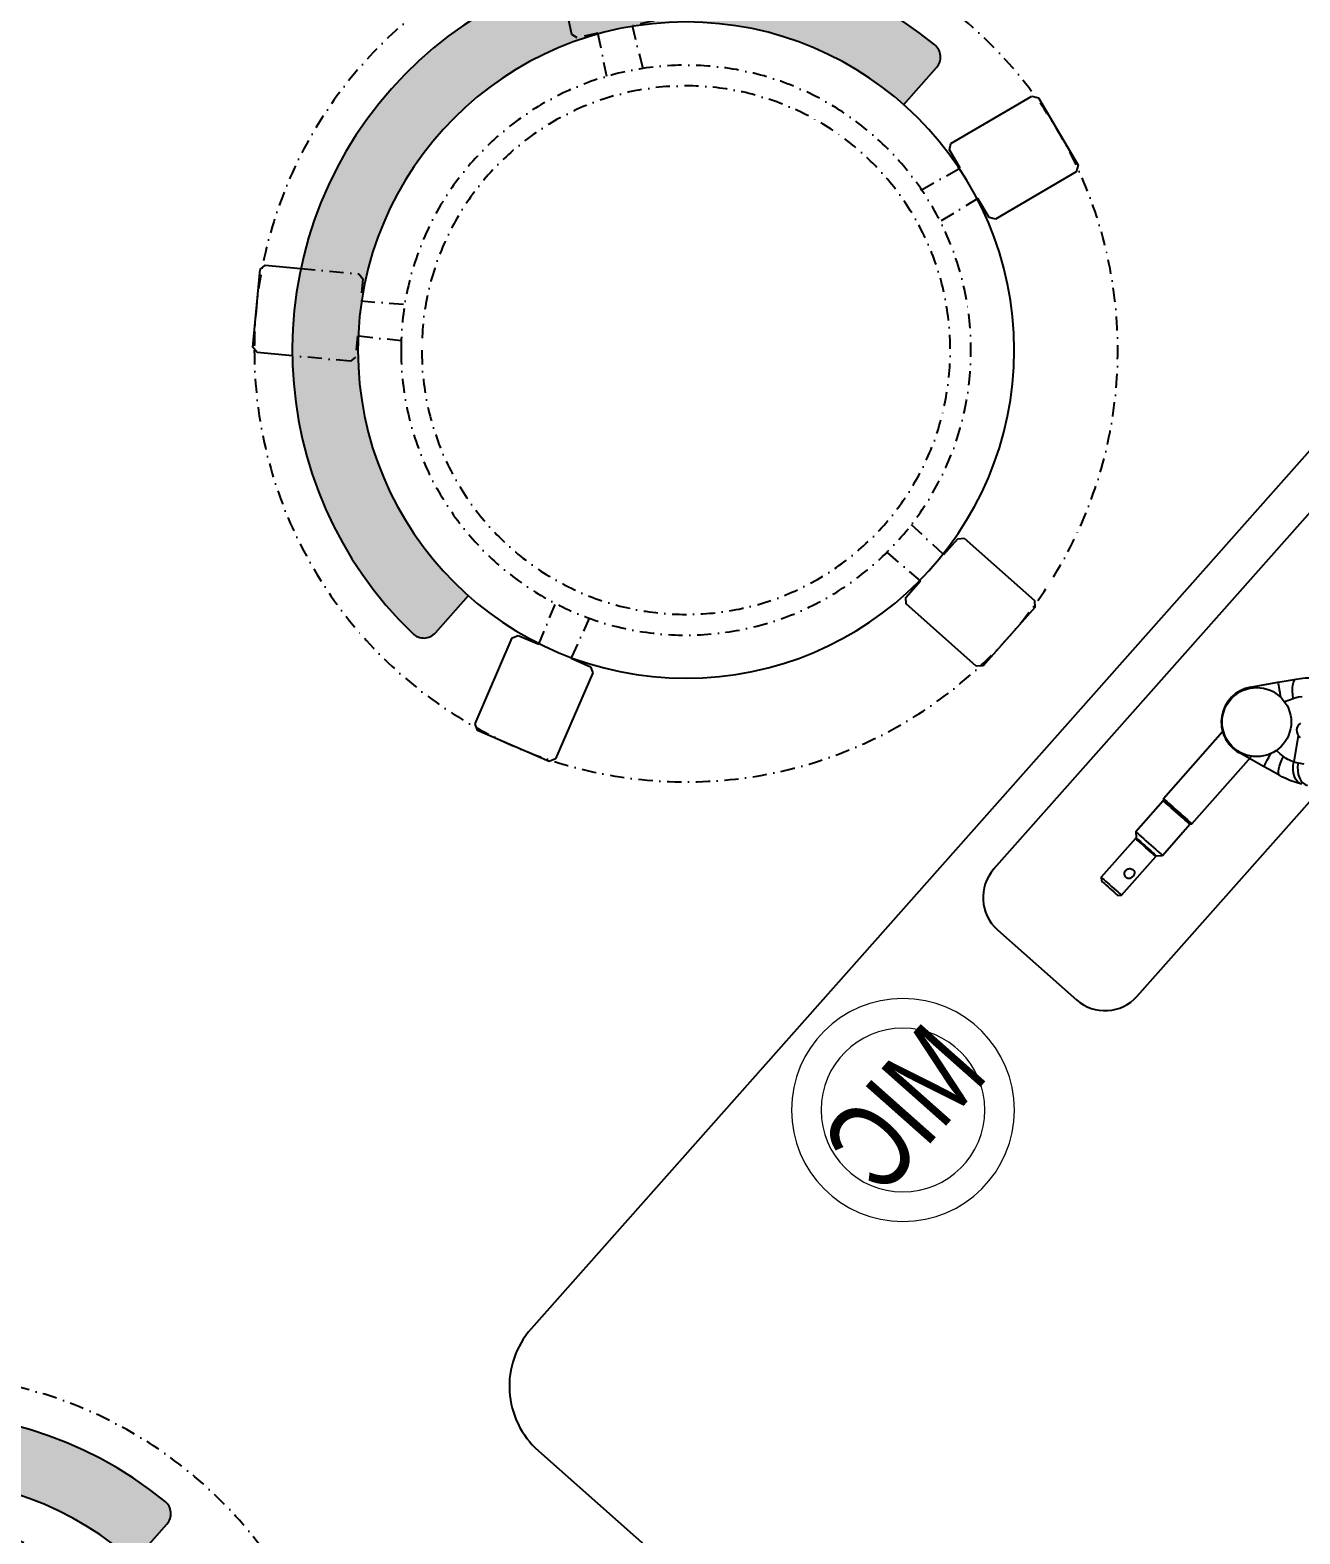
# Model space of a CAD drawing. Header units: feet. Extents: x 2658791 to 2675396, y -5466277 to -5453577.
# Drawn here: x 2670097 to 2670832, y -5463256 to -5462385 of the extents above; entities that cross this region are included whole.
import ezdxf

# ---------------------------------------------------------------- set-up
doc = ezdxf.new("R2010")
doc.units = ezdxf.units.FT
doc.header["$LTSCALE"] = 33
doc.header["$MEASUREMENT"] = 0
doc.linetypes.add('DASHDOT2', pattern=[0.5, 0.25, -0.125, 0, -0.125])
for name, color, linetype, lineweight in [('HATCH', 9, 'Continuous', 9), ('LENS-FURNITURE', 13, 'Continuous', 9), ('LK-EQPMT', 3, 'Continuous', 18), ('LN-ELEVATION-1', 81, 'Continuous', 25)]:
    doc.layers.add(name, color=color, linetype=linetype, lineweight=lineweight)
doc.layers.add('PDF_Geometry', color=7, linetype='Continuous')
doc.styles.get("Standard").update_dxf_attribs({"font": 'GILC____.TTF'})

# ---------------------------------------------------------------- blocks, each defined once
blk = doc.blocks.new('PHOROPTER')
at = {"layer": 'LN-ELEVATION-1', "lineweight": 25}
blk.add_lwpolyline([(566.9349693848634, -34.02664670208469), (235.9349696977952, -34.01213702559471, 0.4142135623730951), (210.9338738246588, -59.01104110479355), (210.9311998411576, -120.0110410419293, 0.4142135623730951), (235.9301039092096, -145.0121369194239), (566.9301036037722, -145.0266465982422, 0.4142135623730951), (591.9311994769523, -120.027742520906), (591.9338734678023, -59.02774257911368, 0.4142135623730951)], format="xyb", close=True, dxfattribs=at)
for points in [[(386.0168783107365, -68.26530697802082), (387.4572098079661, -68.41431980440393), (388.9875630096359, -68.10789795452729), (390.279630962672, -67.39301832253113), (391.2487804154225, -66.41392151126638), (391.902426482091, -65.24912009155378), (392.1400465190236, -64.44383191084489), (392.2248911760107, -63.90014486620202), (392.249190881761, -63.35272959899157), (392.2129016391991, -62.80151539901272)], [(411.8757148871955, -44.06772967474535), (412.3706780191567, -45.44716254808007), (412.4556741278211, -46.98259860137476), (412.1382750679331, -48.61953959427776), (411.428176681773, -50.29356429958714), (410.3486711733567, -51.94871089654043), (408.9348975413303, -53.52134732669219), (407.245233674912, -54.95842520007863), (405.338077725406, -56.20692812046034), (405.6338168188521, -56.85403251508251), (405.9974367198591, -57.78314241347835), (406.3124013676133, -58.7675534975715), (406.5675090167497, -59.78931693779305), (406.7530749929428, -60.84624098939821), (406.872860741714, -61.81109137786553), (406.931280465942, -62.79754986893386), (407.0247377003832, -65.159438774921), (407.1144285126647, -67.58192338468507), (407.1394566259404, -68.18172468291597)], [(392.1400465190236, -64.44383191084489), (405.338077725406, -56.20692812046034), (404.9391643000125, -55.47446416225284), (404.5223264510569, -54.75325826881453), (404.0837688324097, -54.03722895216197), (402.2757559063903, -51.14024099614471)], [(411.8757148871955, -44.06772967474535), (412.9460758492641, -46.1692329463549), (413.9438105920853, -48.40756354108453), (414.419431793649, -49.58276455942542), (414.8666366210963, -50.79239080334081), (415.295113747852, -52.03864043205975), (415.693691478722, -53.30361276073381), (416.3308754088648, -55.61721271509306), (416.6657483011077, -57.04663370596246), (416.6062382975651, -57.72419763309881), (416.1592774396122, -58.4605809855275), (415.3330953574331, -59.24231797968968), (414.162127983087, -60.03130245720967), (412.6823204722311, -60.80517235258593), (410.9452559266062, -61.53997061215339), (409.0122986675996, -62.21408572280779), (406.931280465942, -62.79754986893386)], [(416.6657483011077, -57.04663370596246), (417.4032180256035, -60.45375306671484), (418.1675326364636, -63.94386459747328), (418.9325872183833, -67.47514024516568), (422.3723914156725, -83.23456920683383), (422.189126286219, -83.27407646598294), (421.8817018720144, -83.34118746034802)], [(382.7844503259111, -83.38170719053595), (382.2566400944779, -83.09569269465283), (380.1258932432684, -81.94703309005126), (378.039263940329, -80.82908476842566), (377.1712904259621, -80.33117906749249), (375.3555197756796, -79.06087810406461), (373.8576334443933, -77.70024761324748)], [(418.9325872183833, -67.47514024516568), (418.7553075576722, -67.51091197459027), (418.2309552808581, -67.63022290961817), (417.3640407587226, -67.8136478923261), (416.193437112757, -68.07016892870888), (414.743082403467, -68.38483733683825), (413.0758057618804, -68.75171539094299), (411.2215527302176, -69.1521541532129), (410.4608369980994, -69.31917566573247)], [(378.039263940329, -80.82908476842566), (376.6067926610412, -82.43839273881167), (375.1459705218731, -83.88233856391163), (373.7226901818358, -85.11991455638781), (372.3773408711713, -86.10922769503668), (371.1541076296999, -86.81446610065179), (370.0948566805163, -87.20942964451388), (369.2309926676389, -87.29113334557042), (368.6021699951088, -87.04315848415717), (366.5376233419229, -85.32093794038519), (364.5913077823644, -83.5083101191558), (363.6660359112138, -82.57211501942945), (362.7609688215016, -81.61498938361181), (361.895550040208, -80.64143546530975), (361.0615378879302, -79.66489975899458), (360.018337583082, -78.35318106738849), (359.0416917451948, -77.04149359604342)], [(419.6580742044898, -98.55474808206782), (471.3415622794125, -98.5286440518685), (471.8460281089938, -98.02688827412204), (471.8428130349201, -98.0114463348873), (471.839364770014, -97.7478484963067), (471.842271307396, -97.12837930349635), (471.8406433732305, -96.19394752150401), (471.8395982092769, -94.95319988252594), (471.8365165546129, -93.47111750254408), (471.8379017924016, -91.77860357100144), (471.8393313897832, -89.94746039016172), (471.8401066056976, -88.0358786941506), (471.8394553718679, -86.10203002719209), (471.8312323954013, -84.22455920791255), (471.8369742549548, -82.46022561145946), (471.8353670869546, -80.86178190587088), (471.8308182749023, -79.49606277653947), (471.8328925661335, -78.40937281819059), (471.8276100376678, -77.62721165129915), (471.8350588014874, -77.1840661498718), (471.8311820059605, -77.08818376297131), (471.329393615626, -76.5836745747365), (419.650920278771, -76.61839829618111)], [(471.3415622794125, -98.5286440518685), (471.3448327411024, -98.40545951621606), (471.3422484157199, -97.94507353985682), (471.3405651360807, -97.14926811819895), (471.3394170193057, -96.04713428393003), (471.3384162247239, -94.66775738028808), (471.3386635702626, -93.0625060321763), (471.3411830399707, -91.28272856539115), (471.3383589760923, -89.38479112740607), (471.3380919226038, -87.42185626132414), (471.3360251986014, -85.46574364556), (471.3382158560269, -83.5764260147698), (471.3352888500375, -81.81710250442848), (471.3351520289724, -80.24093734798952), (471.3319710720388, -78.89746985631062), (471.3286940694378, -77.83125882735474), (471.3298563399876, -77.07998541044068), (471.3283033074403, -76.67094969609752), (471.329393615626, -76.5836745747365)], [(472.3342352985928, -77.75355839310214), (471.8311136755218, -77.75218313699588)], [(496.339741520962, -97.84065915411341), (496.3415411262831, -97.83383701974527), (496.3399400821945, -97.5634296038188), (496.3442145031002, -96.96621182281523), (496.3408418562321, -96.03861665120348), (496.3412121328581, -94.82013307511806), (496.3395569256099, -93.36031765909863), (496.3405103968979, -91.69687749911101), (496.3416107414814, -89.89483499759808), (496.3351800962408, -88.01053999783468), (496.3391777113137, -86.11440217448398), (496.3373849169875, -84.2678151181899), (496.3377278960833, -82.52394802449273), (496.3339442076685, -80.96141469664869), (496.3308181859611, -79.61796156736091), (496.3310855293237, -78.53809180436654), (496.3290254011807, -77.77137451525778), (496.3328785976918, -77.34187423205003), (496.3307977031507, -77.23916886700317)], [(389.9310940285503, -103.2815920966677), (389.7297507569019, -103.5320035065524), (389.6197264006187, -103.6755384993739), (376.9682350409275, -93.66513223620129), (374.1381824497657, -91.42262379638848), (371.33281169986, -89.20633732387797), (368.6021699951088, -87.04315848415717)], [(376.9682350409275, -93.66513223620129), (377.0782595012861, -93.52159717911854), (377.4218049644551, -93.09925230033696), (377.9674688177473, -92.40108579583466), (378.7122257511655, -91.46222848538306), (379.6261442181712, -90.3013517637737), (380.6942418316903, -88.96108013531195), (381.8686525763768, -87.47132697375488), (382.352921151818, -86.86135259876028)], [(499.3333931815866, -80.21300010988487), (498.8302678753679, -80.21162388660014)], [(529.3448767868393, -95.34641173621642), (529.3383807180506, -95.3155105910264), (529.3393476350757, -94.9801085316576), (529.3379455901741, -94.29383071279152), (529.3388746952696, -93.2944012819789), (529.338213700248, -92.02456743596122), (529.3419500539603, -90.5442835954018), (529.3389749742637, -88.92358848592266), (529.3403089827916, -87.23106103995815), (529.3362916772312, -85.55901253595948), (529.3379508242066, -83.97602429008111), (529.3323121638095, -82.55893944483252), (529.3305059642589, -81.37636623857543), (529.3335634979012, -80.47965484438464), (529.3306503662895, -79.90972869610414), (529.3351099234131, -79.69929522462189)], [(498.8391641687194, -94.86613332247362), (499.3422894581745, -94.86750954482704)], [(471.8410341361596, -97.35425665462392), (472.3441557669139, -97.35563190979884)]]:
    blk.add_lwpolyline(points, dxfattribs=at)
for points in [[(496.3307977031507, -77.23916886700317), (472.3338238130382, -77.25726107414812), (472.3308826430293, -77.35134480940178), (472.3320514761433, -77.7894668332301), (472.3341116056835, -78.55618412606418), (472.335643909784, -79.62923164153472), (472.3320031635521, -80.97089975094423), (472.3339396409283, -82.54024266218767), (472.3353962925321, -84.27728762431072), (472.3353821077908, -86.1306949960999), (472.3382061828451, -88.0286323246546), (472.3378151775396, -89.91112770047037), (472.3367660652439, -91.71318372292446), (472.3375610054063, -93.36978824110699), (472.3374238616377, -94.83642783015966), (472.3456675830821, -96.04988673189655), (472.3422258879582, -96.97568433173001), (472.3429661771806, -97.58152181422341), (472.3464144423196, -97.84511965280399), (472.3428151944244, -97.85876391083002), (496.339741520962, -97.84065915411341), (498.8382077830902, -95.34017912065612), (498.8385919466671, -95.31109291967005), (498.8395003023613, -94.97567541431637), (498.8380982774834, -94.28939748788252), (498.83723139824, -93.29679126292466), (498.8365593994093, -92.02695452375335), (498.8385034407547, -90.55349485063925), (498.8355283843411, -88.93279962195083), (498.8350554480275, -87.24709238111973), (498.8360638317244, -85.58366658678278), (498.8359270106593, -84.00750143127514), (498.8371026822423, -82.59221427282318), (498.8352965101658, -81.40964095620438), (498.8297436858116, -80.51795519702137), (498.8336376113874, -79.94982468755916), (498.8294832218961, -79.74441566178575), (498.831282845378, -79.73759353207423)], [(529.3351099234131, -79.69929522462189), (499.3329890097084, -79.71670471923427), (499.3353437771147, -79.92893587751314), (499.3314425476419, -80.49706444470213), (499.3352066759542, -81.3955753543414), (499.3370092291443, -82.57814758410677), (499.335826209659, -83.99343292834236), (499.3341707279031, -85.57642213860527), (499.3381843815149, -87.24846957484257), (499.3368503925449, -88.94099700963122), (499.3398254338243, -90.56169224018232), (499.3360890661423, -92.04197608632963), (499.3435754225648, -93.31361039681359), (499.3426426690128, -94.3130387482233), (499.344041027507, -94.99931570654736), (499.3431290259175, -95.33473225636408), (499.3427521816045, -95.36382037913425), (529.3448767868393, -95.34641173621642), (530.8410792841169, -93.85120233288033), (530.8389984363748, -93.74849684583025), (530.837836893188, -93.31037686811759), (530.8393760369216, -92.53001520363613), (530.8378437647187, -91.45696757128462), (530.8375559436681, -90.15804462600501), (530.8341011078153, -88.70505134575068), (530.8350065298436, -87.18023947160688), (530.8373274364567, -85.67769155232236), (530.8331591388268, -84.28288525762036), (530.8366969217604, -83.07983108144253), (530.8319015008453, -82.12996990839021), (530.8315380531421, -81.49504429800434), (530.8335435785411, -81.2109944340773), (530.8371428601966, -81.19735006289557)], [(516.8329264346103, -81.8666949192993), (517.3083954960166, -81.88996320450678), (517.7813111968862, -81.97823009826242), (518.2175176510646, -82.12248532706872), (518.6257385997159, -82.31773341400547), (518.9954616137838, -82.57579496828839), (519.3130946372694, -82.8930845069699), (519.5650088516122, -83.26600700756534), (519.7374439059349, -83.69093246525154), (519.8208679756207, -84.12156508443876), (519.8285255561641, -84.59058632748201), (519.751038458111, -85.02255326649176), (519.5981727362667, -85.46382348472252), (519.3874855941684, -85.87524717906489), (519.1035487492626, -86.2600512187928), (518.7531691828334, -86.62003136985005), (518.3299679727351, -86.92431735759601), (517.868368151976, -87.15280193788931), (517.3615406462048, -87.30368389422073), (516.8749445096182, -87.3504493003711), (516.3739993901982, -87.31316366512328), (515.9287435523291, -87.20300567662343), (515.4896403180027, -87.01420492865142), (515.0908492879533, -86.75577232893556), (514.7168140249848, -86.43090118234979), (514.3967269616259, -86.03999536810444), (514.126919342816, -85.59668069100005), (513.9497878434195, -85.1340319579467), (513.8516928352474, -84.64845092361793), (513.8419063535111, -84.21535260556266), (513.9075021382012, -83.77295197499917), (514.0460257210361, -83.38627349538731), (514.2559444947692, -83.03302231756972), (514.5323096445354, -82.70459600584581), (514.8764743727224, -82.42324232216923), (515.2799345256353, -82.19401467731223), (515.7493983366585, -82.01868265122175), (516.2694776499701, -81.90048407996073)]]:
    blk.add_lwpolyline(points, close=True, dxfattribs=at)
blk.add_circle((402.3359084079563, -87.59666879102588), 19.99976903004935, dxfattribs=at)
blk.add_arc((402.3394799311936, -87.59609948983415), 20.50220710695802, 231.653993482421, 12.2826581741168, dxfattribs=at)
blk.add_ellipse((399.706471999787, -47.57885637693106), major_axis=(10.56324899228559, 6.299867377232842), ratio=0.6338252238221767, start_param=4.749103320821657, end_param=6.293298161968293, dxfattribs=at)
blk = doc.blocks.new('MOROTISED TABLE-TRIAL SET 950x600')
at = {"layer": 'PDF_Geometry', "lineweight": 25}
blk.add_lwpolyline([(415.5923622683621, 2.18279e-11), (550.0003704861738, 2.18279e-11, 0.4142524001247118), (599.9958994225599, 50.00260162355697), (599.9958994225599, 899.9973678589085, 0.4142518501714829), (550.0003704861738, 950.0000000000218), (50.00260613718999, 950.0000000000218, 0.4142929195148918), (4.605390131e-07, 899.9973678589085), (4.605390131e-07, 50.00260162355697, 0.414163635492108), (50.00260613718999, 2.18279e-11), (415.5923622683621, 2.18279e-11)], format="xyb", dxfattribs=at)
blk = doc.blocks.new('MIC')
at = {"layer": 'LK-EQPMT', "ltscale": 12}
for radius in [64.54701859105262, 47.40596281792385]:
    blk.add_circle((234.5401449967176, 64.54701859102352), radius, dxfattribs=at)
at = {"layer": 'LK-EQPMT', "ltscale": 12, "insert": (233.2398255821317, 64.46170233917655), "char_height": 50, "attachment_point": 5}
blk.add_mtext_dynamic_manual_height_columns('MIC', width=466.4796511627907, gutter_width=12.5, heights=[0], dxfattribs=at)
blk = doc.blocks.new('DR STOOL')
at = {"layer": 'HATCH'}
h = blk.add_hatch(dxfattribs=at)
h.set_pattern_fill('ANSI36', color=250, angle=-90.00000000000001)
h.set_pattern_definition([(315, (-227.8099174643867, 917.3997257252777), (6.173926083235043, -1.683798022700468), [7.9375, -1.587499999999999, 0, -1.587499999999999])])
edge = h.paths.add_edge_path()
edge.add_line((-190.0000000041909, 4.511094e-10), (-218.6899174675346, 4.511094e-10))
edge.add_arc((-218.6899174670689, 9.120000000388245), 9.119999999940092, 177.6119845363388, 269.9999999996136, ccw=False)
edge.add_arc((-1.8626451e-09, 3.565219e-10), 228.000000002257, 2.3880154632688004, 177.6119845367313, ccw=False)
edge.add_arc((218.6899174633436, 9.120000000497384), 9.120000000051716, -90.00000000034493, 2.3880154629299, ccw=False)
edge.add_line((218.6899174633436, 4.511094e-10), (190, 4.511094e-10))
edge.add_arc((-1.8626451e-09, 4.511094e-10), 190.000000001979, -1.27e-14, 180)
at = {"layer": 'LN-ELEVATION-1', "color": 1, "ltscale": 100}
for p, q in [((-128.6221585394814, 215.4841044476634), (-165.2704676063731, 189.0243927398114)), ((-124.7228340068832, 214.8545704018979), (-128.6221585394814, 215.4841044476634)), ((-112.6981821293011, 198.1996966340157), (-124.7228340068832, 214.8545704018979)), ((124.7553772013634, 214.9803744515593), (112.5488144652918, 198.2845540212292)), ((128.7014972954057, 215.5933048763618), (124.7553772013634, 214.9803744515593)), ((128.7014972954057, 215.5933048763618), (124.7553772013634, 214.9803744515593)), ((165.1911288509145, 188.915192311113), (128.7014972954057, 215.5933048763618)), ((165.1911288509145, 188.915192311113), (128.7014972954057, 215.5933048763618)), ((-165.2704676063731, 189.0243927398114), (-165.9069543029182, 185.0820035930228)), ((-165.9069543029182, 185.0820035930228), (-153.8003208162263, 168.3135803133482)), ((153.6734594982117, 168.4294150282658), (165.7973639420234, 185.0121775862135)), ((165.7973639420234, 185.0121775862135), (165.1911288509145, 188.915192311113)), ((165.7973639420234, 185.0121775862135), (165.1911288509145, 188.915192311113)), ((-191.2928382232785, -35.45407700946089), (-242.9550312487409, -52.24013893969095)), ((-187.9259491492994, -37.1695928365807), (-191.2928382232785, -35.45407700946089)), ((-184.1424400564283, -48.81403796559607), (-187.9259491492994, -37.1695928365807)), ((188.0651108901948, -36.96233201187715), (184.0504167033359, -49.19388854173303)), ((191.3981811110861, -35.27656588272658), (188.0651108901948, -36.96233201187715)), ((243.0100176925771, -52.21682526778022), (191.3981811110861, -35.27656588272658)), ((-242.9550312487409, -52.24013893969095), (-244.7482102331705, -55.75945052818861)), ((244.8123673382215, -55.78040257930116), (243.0100176925771, -52.21682526778022)), ((-244.7482102331705, -55.75945052818861), (-230.7800458371639, -98.74904560100549)), ((230.715890809428, -98.7280946081737), (244.8123673382215, -55.78040257930116)), ((-173.8639617776498, -80.4479453730819), (-177.8421125086024, -68.2044548037811)), ((177.6922140880488, -68.56540505095472), (173.8739495249465, -80.1985000452405)), ((-227.2218665438704, -100.5620286722478), (-175.5596735184081, -83.7759667420105)), ((-175.5596735184081, -83.7759667420105), (-173.8639617776498, -80.4479453730819)), ((173.8739495249465, -80.1985000452405), (175.5794035866856, -83.5704969359358)), ((175.5794035866856, -83.5704969359358), (227.1912401677109, -100.5107563209894)), ((-230.7800458371639, -98.74904560100549), (-227.2218665438704, -100.5620286722478)), ((227.1912401677109, -100.5107563209894), (230.715890809428, -98.7280946081737)), ((-22.72193054761737, -190.2142363802995), (-25.39390889601782, -192.886214728569)), ((-10.47823652112856, -190.2142363802995), (-22.72193054761737, -190.2142363802995)), ((22.78362171910703, -190.2142363802995), (9.910054048988968, -190.2142363802995)), ((25.42475448176265, -192.8553691428751), (22.78362171910703, -190.2142363802995)), ((-25.39390889601782, -192.886214728569), (-25.39390889601782, -247.2070584567482)), ((25.42475448176265, -247.1762128710543), (25.42475448176265, -192.8553691428751)), ((-25.39390889601782, -247.2070584567482), (-22.60096735274419, -250)), ((-22.60096735274419, -250), (22.60096735274419, -250)), ((22.60096735274419, -250), (25.42475448176265, -247.1762128710543))]:
    blk.add_line(p, q, dxfattribs=at)
at = {"layer": 'LN-ELEVATION-1', "linetype": 'DASHDOT2'}
for p, q in [((-92.92521573789418, 170.8129362839827), (-112.6981821293011, 198.1996966340157)), ((112.5488144652918, 198.2845540212292), (92.69529851106927, 171.1294289919315)), ((-153.8003208162263, 168.3135803133482), (-134.1093360339291, 141.0403694751003)), ((-103.4542870586738, 159.9154408004979), (-93.52748446213081, 167.0824927485227)), ((-93.52748446213081, 167.0824927485227), (-92.92521573789418, 170.8129362839827)), ((92.69529851106927, 171.1294289919315), (93.26858203159645, 167.4385604566923)), ((93.26858203159645, 167.4385604566923), (103.6608748426661, 159.8406005539291)), ((133.7372852512635, 141.1612321265929), (153.6734594982117, 168.4294150282658)), ((-88.15393704269081, 139.4771787207864), (-103.4542870586738, 159.9154408004979)), ((103.6608748426661, 159.8406005539291), (88.19885099539533, 139.4487815762331)), ((-134.1093360339291, 141.0403694751003), (-130.4219571123831, 140.4450534014686)), ((-130.4219571123831, 140.4450534014686), (-119.9844727469608, 147.9808124662595)), ((-119.9844727469608, 147.9808124662595), (-105.3687285655178, 126.9741353208374)), ((105.4096150295809, 126.94019481352), (120.1194891873747, 147.8074627162714)), ((120.1194891873747, 147.8074627162714), (130.0033113472163, 140.5812532722048)), ((130.0033113472163, 140.5812532722048), (133.7372852512635, 141.1612321265929)), ((-159.954806596972, -40.49024384317454), (-184.1424400564283, -48.81403796559607)), ((184.0504167033359, -49.19388854173303), (159.8786162491887, -40.79004861696012)), ((-177.8421125086024, -68.2044548037811), (-153.4148110738024, -60.73628028803068)), ((153.3006618716754, -61.02382378749462), (177.6922140880488, -68.56540505095472)), ((-10.92024635523557, -164.6382343793375), (-10.47823652112856, -190.2142363802995)), ((9.910054048988968, -190.2142363802995), (10.35584833659231, -164.674698740353))]:
    blk.add_line(p, q, dxfattribs=at)
at = {"layer": 'LN-ELEVATION-1', "color": 1, "ltscale": 100}
blk.add_lwpolyline([(-190.0000000023283, 0), (-218.6899174656719, 0, -0.4264743413925903), (-227.8019973598421, 9.5, -0.959166304662544), (227.8019973593764, 9.5, -0.4264743413925903), (218.6899174647406, 0), (190.0000000013969, 0)], format="xyb", dxfattribs=at)
at = {"layer": 'LN-ELEVATION-1', "linetype": 'DASHDOT2'}
for radius in [250, 165, 153]:
    blk.add_circle((0, 0), radius, dxfattribs=at)
at = {"layer": 'LN-ELEVATION-1', "color": 1, "ltscale": 100}
blk.add_circle((0, 0), 190, dxfattribs=at)

msp = doc.modelspace()

# ---------------------------------------------------------------- block references
at = {"rotation": 228.4359944295251}
msp.add_blockref('PHOROPTER', (2671139.360020028, -5462542.869713521), dxfattribs=at)
at = {"xscale": -1, "rotation": 48.43599442952516}
msp.add_blockref('MIC', (2670805.935403899, -5462877.773116751), dxfattribs=at)
at = {"layer": 'LENS-FURNITURE', "xscale": -1, "rotation": 48.43599442952516}
for p in [(2670476.430578022, -5462570.446723682), (2670030.730242701, -5463413.814956552)]:
    msp.add_blockref('DR STOOL', p, dxfattribs=at)
at = {"layer": 'LENS-FURNITURE', "rotation": 138.4359944295251}
msp.add_blockref('MOROTISED TABLE-TRIAL SET 950x600', (2671432.740756487, -5462861.869765125), dxfattribs=at)

doc.saveas('drawing.dxf')
